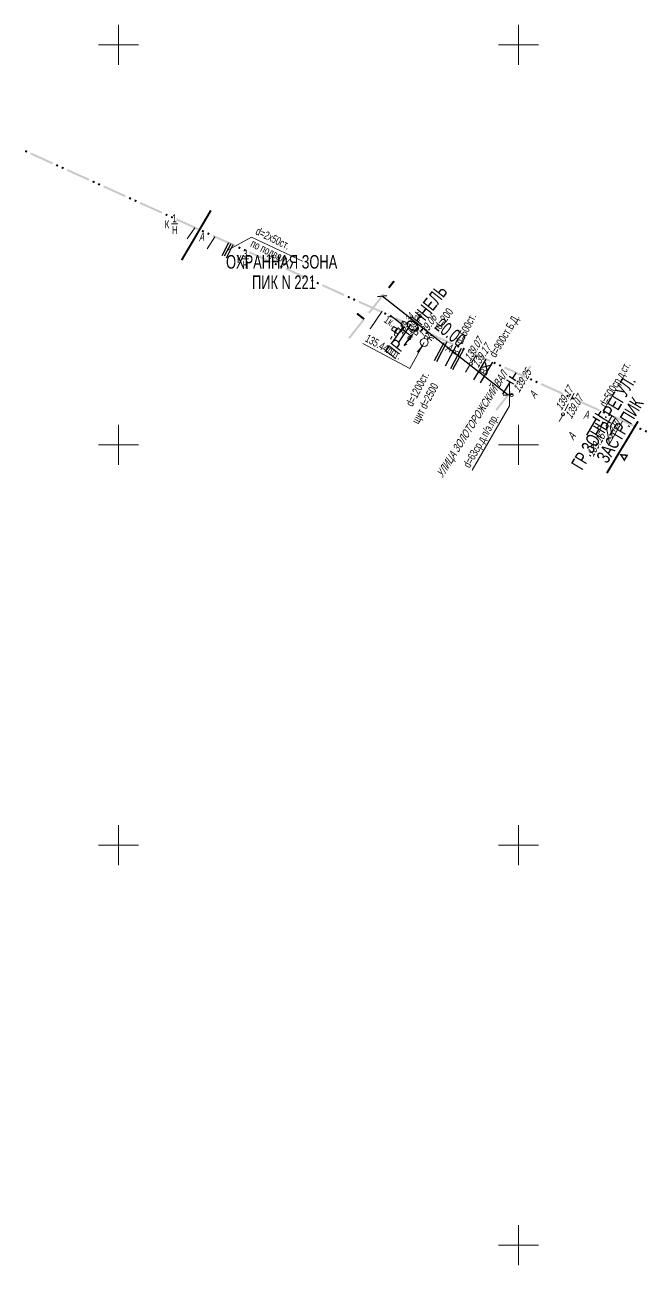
# Model space of a CAD drawing. Extents: x 10098 to 11902, y 8648 to 10202.
# Drawn here: x 11438.3 to 11516.1, y 8897.5 to 9052.5 of the extents above; entities that cross this region are included whole.
import ezdxf
from ezdxf.enums import TextEntityAlignment as Align

# ---------------------------------------------------------------- set-up
doc = ezdxf.new("R2010")
doc.units = 0
for name, color, linetype in [('1_Водопровод', 7, 'Continuous'), ('20_Строения', 7, 'Continuous'), ('21_Колодцы', 7, 'Continuous'), ('23_Ограждения', 7, 'Continuous'), ('38_Высотные_отметки', 7, 'Continuous'), ('49_Проекты', 7, 'Continuous'), ('50_Красные_линии', 7, 'Continuous'), ('51_Сетка_координат', 7, 'Continuous'), ('52_Топонимика', 7, 'Continuous'), ('Подписи_зданий', 7, 'Continuous')]:
    doc.layers.add(name, color=color, linetype=linetype)
for name, color, linetype, lineweight in [('4_Канализация', 16, 'Continuous', 30), ('5_Газопровод', 16, 'Continuous', 30), ('6_Теплопровод', 3, 'Continuous', 30), ('7_Электрокабели', 1, 'Continuous', 30)]:
    doc.layers.add(name, color=color, linetype=linetype, lineweight=lineweight)
doc.styles.add('mggt', font='russian_1251.shx', dxfattribs={"width": 0.75, "oblique": 18, "height": 1})
doc.styles.add('Style-RUSSIAN_1251', font='RUSSIAN_1251.shx')
doc.styles.add('Style-RUSSIAN_866', font='RUSSIAN_866.shx')

msp = doc.modelspace()

# ---------------------------------------------------------------- hatches: boundary and pattern name
at = {"layer": '50_Красные_линии', "linetype": 'Continuous', "lineweight": 25}
for points in [[(11438.61, 9036.74), (11438.38, 9036.85), (11438.28, 9036.62), (11438.51, 9036.52)], [(11441.8, 9035.3), (11439.06, 9036.54), (11438.96, 9036.31), (11441.7, 9035.07)], [(11442.48, 9034.99), (11442.25, 9035.1), (11442.15, 9034.87), (11442.38, 9034.77)], [(11443.17, 9034.69), (11442.94, 9034.79), (11442.84, 9034.56), (11443.06, 9034.46)], [(11446.36, 9033.25), (11443.62, 9034.48), (11443.52, 9034.25), (11446.25, 9033.02)], [(11447.04, 9032.94), (11446.81, 9033.04), (11446.71, 9032.81), (11446.94, 9032.71)], [(11447.72, 9032.63), (11447.5, 9032.73), (11447.39, 9032.5), (11447.62, 9032.4)], [(11450.91, 9031.19), (11448.18, 9032.42), (11448.08, 9032.19), (11450.81, 9030.96)], [(11451.6, 9030.88), (11451.37, 9030.98), (11451.27, 9030.75), (11451.49, 9030.65)], [(11452.28, 9030.57), (11452.05, 9030.67), (11451.95, 9030.45), (11452.18, 9030.34)], [(11455.47, 9029.13), (11452.74, 9030.36), (11452.63, 9030.14), (11455.37, 9028.9)], [(11456.15, 9028.82), (11455.93, 9028.92), (11455.82, 9028.7), (11456.05, 9028.59)], [(11461.07, 9028.26), (11461.57, 9029.12), (11461.36, 9029.25), (11460.85, 9028.39)], [(11461.57, 9029.12), (11461.64, 9029.24), (11461.42, 9029.36), (11461.36, 9029.25)], [(11456.84, 9028.51), (11456.61, 9028.62), (11456.51, 9028.39), (11456.73, 9028.29)], [(11460.03, 9027.07), (11457.29, 9028.31), (11457.19, 9028.08), (11459.92, 9026.84)], [(11460.05, 9026.54), (11460.56, 9027.4), (11460.34, 9027.52), (11459.84, 9026.66)], [(11460.56, 9027.4), (11461.07, 9028.26), (11460.85, 9028.39), (11460.34, 9027.52)], [(11459.04, 9024.81), (11459.55, 9025.67), (11459.33, 9025.8), (11458.83, 9024.94)], [(11459.55, 9025.67), (11460.05, 9026.54), (11459.84, 9026.66), (11459.33, 9025.8)], [(11460.71, 9026.76), (11460.48, 9026.87), (11460.38, 9026.64), (11460.61, 9026.54)], [(11461.39, 9026.46), (11461.17, 9026.56), (11461.06, 9026.33), (11461.29, 9026.23)], [(11464.58, 9025.02), (11461.85, 9026.25), (11461.75, 9026.02), (11464.48, 9024.79)], [(11458.53, 9023.95), (11459.04, 9024.81), (11458.83, 9024.94), (11458.32, 9024.08)], [(11465.27, 9024.71), (11465.04, 9024.81), (11464.94, 9024.58), (11465.16, 9024.48)], [(11465.95, 9024.4), (11465.72, 9024.5), (11465.62, 9024.27), (11465.85, 9024.17)], [(11469.14, 9022.96), (11466.41, 9024.19), (11466.3, 9023.96), (11469.04, 9022.73)], [(11458, 9023.03), (11458.03, 9023.09), (11457.81, 9023.21), (11457.78, 9023.16)], [(11458.03, 9023.09), (11458.53, 9023.95), (11458.32, 9024.08), (11457.81, 9023.21)], [(11469.82, 9022.65), (11469.6, 9022.75), (11469.49, 9022.52), (11469.72, 9022.42)], [(11470.51, 9022.34), (11470.28, 9022.44), (11470.18, 9022.22), (11470.41, 9022.11)], [(11473.7, 9020.9), (11470.96, 9022.13), (11470.86, 9021.91), (11473.6, 9020.67)], [(11474.38, 9020.59), (11474.15, 9020.69), (11474.05, 9020.47), (11474.28, 9020.36)], [(11475.07, 9020.28), (11474.84, 9020.39), (11474.73, 9020.16), (11474.96, 9020.06)], [(11478.26, 9018.84), (11475.52, 9020.08), (11475.42, 9019.85), (11478.15, 9018.62)], [(11484.34, 9020.56), (11483.67, 9019.7), (11483.86, 9019.55), (11484.54, 9020.4)], [(11478.94, 9018.53), (11478.71, 9018.64), (11478.61, 9018.41), (11478.84, 9018.31)], [(11479.62, 9018.23), (11479.39, 9018.33), (11479.29, 9018.1), (11479.52, 9018)], [(11482.81, 9016.79), (11480.08, 9018.02), (11479.98, 9017.79), (11482.71, 9016.56)], [(11483.05, 9018.92), (11481.19, 9016.56), (11481.39, 9016.41), (11483.25, 9018.76)], [(11479.89, 9016.52), (11479.73, 9016.32), (11480.62, 9015.63), (11480.77, 9015.82)], [(11483.5, 9016.48), (11483.27, 9016.58), (11483.17, 9016.35), (11483.39, 9016.25)], [(11480.57, 9015.77), (11478.72, 9013.42), (11478.92, 9013.26), (11480.77, 9015.62)], [(11484.18, 9016.17), (11483.95, 9016.27), (11483.85, 9016.04), (11484.08, 9015.94)], [(11487.37, 9014.73), (11484.64, 9015.96), (11484.53, 9015.73), (11487.27, 9014.5)], [(11488.05, 9014.42), (11487.83, 9014.52), (11487.72, 9014.29), (11487.95, 9014.19)], [(11488.74, 9014.11), (11488.51, 9014.21), (11488.41, 9013.99), (11488.63, 9013.88)], [(11491.93, 9012.67), (11489.19, 9013.9), (11489.09, 9013.68), (11491.82, 9012.44)], [(11492.61, 9012.36), (11492.38, 9012.46), (11492.28, 9012.24), (11492.51, 9012.13)], [(11493.29, 9012.05), (11493.07, 9012.16), (11492.96, 9011.93), (11493.19, 9011.83)], [(11496.48, 9010.61), (11493.75, 9011.85), (11493.65, 9011.62), (11496.38, 9010.39)], [(11497.17, 9010.3), (11496.94, 9010.41), (11496.84, 9010.18), (11497.06, 9010.08)], [(11497.85, 9010), (11497.62, 9010.1), (11497.52, 9009.87), (11497.75, 9009.77)], [(11501.04, 9008.56), (11498.31, 9009.79), (11498.2, 9009.56), (11500.94, 9008.33)], [(11501.42, 9009.92), (11499.57, 9007.56), (11499.76, 9007.41), (11501.62, 9009.76)], [(11501.72, 9008.25), (11501.5, 9008.35), (11501.39, 9008.12), (11501.62, 9008.02)], [(11502.41, 9007.94), (11502.18, 9008.04), (11502.08, 9007.81), (11502.3, 9007.71)], [(11505.6, 9006.5), (11502.86, 9007.73), (11502.76, 9007.5), (11505.49, 9006.27)], [(11498.95, 9006.77), (11497.09, 9004.42), (11497.29, 9004.26), (11499.14, 9006.62)], [(11506.28, 9006.19), (11506.05, 9006.29), (11505.95, 9006.06), (11506.18, 9005.96)], [(11506.96, 9005.88), (11506.74, 9005.98), (11506.63, 9005.76), (11506.86, 9005.65)], [(11510.15, 9004.44), (11507.42, 9005.67), (11507.32, 9005.45), (11510.05, 9004.21)], [(11510.84, 9004.13), (11510.61, 9004.23), (11510.51, 9004.01), (11510.74, 9003.9)], [(11511.52, 9003.82), (11511.29, 9003.93), (11511.19, 9003.7), (11511.42, 9003.6)], [(11514.71, 9002.38), (11511.98, 9003.62), (11511.87, 9003.39), (11514.61, 9002.16)], [(11514.42, 9001.87), (11514.94, 9002.72), (11514.72, 9002.85), (11514.21, 9002)], [(11514.94, 9002.72), (11515.04, 9002.9), (11514.83, 9003.02), (11514.72, 9002.85)], [(11513.39, 9000.15), (11513.91, 9001.01), (11513.69, 9001.14), (11513.18, 9000.28)], [(11513.91, 9001.01), (11514.42, 9001.87), (11514.21, 9002), (11513.69, 9001.14)], [(11515.4, 9002.07), (11515.17, 9002.18), (11515.06, 9001.95), (11515.29, 9001.85)], [(11516.08, 9001.77), (11515.85, 9001.87), (11515.75, 9001.64), (11515.98, 9001.54)], [(11512.36, 8998.44), (11512.87, 8999.3), (11512.66, 8999.43), (11512.14, 8998.57)], [(11512.87, 8999.3), (11513.39, 9000.15), (11513.18, 9000.28), (11512.66, 8999.43)], [(11511.84, 8997.58), (11512.36, 8998.44), (11512.14, 8998.57), (11511.63, 8997.71)], [(11511.14, 8996.41), (11511.33, 8996.73), (11511.11, 8996.86), (11510.92, 8996.54)], [(11511.33, 8996.73), (11511.84, 8997.58), (11511.63, 8997.71), (11511.11, 8996.86)]]:
    msp.add_hatch(color=8, dxfattribs=at).paths.add_polyline_path(points)
h = msp.add_hatch(color=8, dxfattribs=at)
h.paths.add_polyline_path([(11513.22, 8997.93), (11512.62, 8998.87), (11513.73, 8998.78)])
h.paths.add_polyline_path([(11513.21, 8998.27), (11512.96, 8998.66), (11513.43, 8998.63)], flags=16)

# ---------------------------------------------------------------- linework, layer by layer
at = {"layer": '1_Водопровод', "color": 8, "linetype": 'Continuous', "lineweight": 30}
for p, q in [((11486.66, 9013.75), (11485.67, 9012.42)), ((11487.33, 9014.67), (11487.04, 9014.27)), ((11489.77, 9010.41), (11491.09, 9012.92)), ((11490.86, 9009.88), (11492.21, 9012.4)), ((11491.55, 9009.54), (11492.87, 9012.1)), ((11494.42, 9008.14), (11495.95, 9010.71)), ((11495.23, 9007.74), (11496.78, 9010.33))]:
    msp.add_line(p, q, dxfattribs=at)
at = {"layer": '1_Водопровод', "color": 8, "linetype": 'Continuous', "lineweight": 30, "flags": 128}
for points in [[(11489.5, 9010.55), (11490.68, 9012.78)], [(11491.8, 9009.42), (11493.15, 9011.97)]]:
    msp.add_lwpolyline(points, dxfattribs=at)
at = {"layer": '1_Водопровод', "color": 8, "linetype": 'Continuous', "lineweight": 30}
for points in [[(11495.82, 9010.29), (11496.05, 9009.32)], [(11496.43, 9009.92), (11495.45, 9009.69)]]:
    msp.add_lwpolyline(points, dxfattribs=at)
at = {"layer": '20_Строения', "color": 8, "lineweight": 15}
for p, q in [((11485.57, 9015.49), (11485.27, 9015.07)), ((11484.22, 9013.57), (11483.99, 9013.23)), ((11484.99, 9014.66), (11484.51, 9013.98))]:
    msp.add_line(p, q, dxfattribs=at)
at = {"layer": '20_Строения', "color": 8, "lineweight": 15, "flags": 128}
for points in [[(11458.59, 9025.74), (11459.55, 9027.15)], [(11462.05, 9026.02), (11461.08, 9024.51)], [(11482.97, 9016.7), (11481.44, 9014.5)], [(11511.23, 8999.93), (11513, 9002.98)]]:
    msp.add_lwpolyline(points, dxfattribs=at)
at = {"layer": '20_Строения', "color": 8, "lineweight": 15, "elevation": 139.16, "flags": 128}
msp.add_lwpolyline([(11511.36, 9000.16), (11510.94, 9002.39), (11511.67, 9003.59)], dxfattribs=at)
at = {"layer": '20_Строения', "color": 8, "lineweight": 9}
msp.add_lwpolyline([(11511.74, 9000.81), (11511.43, 9002.3), (11512.1, 9003.39)], dxfattribs=at)
at = {"layer": '21_Колодцы', "color": 8, "lineweight": 15}
for p, q in [((11484.38, 9014.81), (11484.1, 9014.4)), ((11484.79, 9014.53), (11484.38, 9014.81)), ((11484.1, 9014.4), (11484.51, 9014.12)), ((11484.51, 9014.12), (11484.79, 9014.53))]:
    msp.add_line(p, q, dxfattribs=at)
at = {"layer": '21_Колодцы', "color": 8, "lineweight": 9}
msp.add_circle((11488.21, 9012.81), 0.5, dxfattribs=at)
at = {"layer": '23_Ограждения', "color": 8, "linetype": 'Continuous', "lineweight": 15}
for p, q in [((11486.77, 9013.83), (11486.21, 9013.02)), ((11487.35, 9014.67), (11487.06, 9014.25)), ((11487.06, 9014.25), (11487.06, 9014.24)), ((11485.89, 9012.62), (11485.74, 9012.39)), ((11506.49, 9005.59), (11506.96, 9006.48)), ((11505.79, 9004.26), (11506.26, 9005.15)), ((11505.09, 9002.94), (11505.56, 9003.82))]:
    msp.add_line(p, q, dxfattribs=at)
for points in [[(11494.15, 9010.36), (11494.68, 9011.2)], [(11493.35, 9009.09), (11493.88, 9009.94)]]:
    msp.add_lwpolyline(points, dxfattribs=at)
at = {"layer": '23_Ограждения', "color": 8, "linetype": 'Continuous', "lineweight": 9}
for centre in [(11510.51, 9002.83), (11510.9, 9003.47)]:
    msp.add_circle(centre, 0.05, dxfattribs=at)
at = {"layer": '38_Высотные_отметки', "color": 8, "lineweight": 9}
for centre in [(11484.69, 9013.79, 139.34), (11486.34, 9013.33, 139.26), (11494.03, 9010.14, 139.07), (11505.56, 9003.82), (11510.11, 9002.16, 139.15)]:
    msp.add_circle(centre, 0.2, dxfattribs=at)
at = {"layer": '38_Высотные_отметки', "color": 8, "linetype": 'Continuous', "lineweight": 9}
msp.add_arc((11499.14, 9006.24), 0.2, 0, 360, dxfattribs=at)
at = {"layer": '49_Проекты', "color": 8, "linetype": 'Continuous', "lineweight": 30}
for p, q in [((11499.23, 9008.27), (11499.7, 9009.01)), ((11498.04, 9006.36), (11498.97, 9007.85)), ((11499.39, 9007.58), (11498.54, 9008.11)), ((11499.66, 9008), (11498.81, 9008.54))]:
    msp.add_line(p, q, dxfattribs=at)
at = {"layer": '49_Проекты', "color": 8, "linetype": 'Continuous', "lineweight": 15}
msp.add_lwpolyline([(11498.87, 9007.69), (11498.87, 9004.88), (11494.19, 8996.84)], dxfattribs=at)
at = {"layer": '4_Канализация', "color": 8, "linetype": 'Continuous', "lineweight": 30}
for p, q in [((11488.58, 9013.14), (11488.76, 9013.33)), ((11489.04, 9013.65), (11489.17, 9013.82)), ((11487.38, 9011.59), (11487.99, 9012.36))]:
    msp.add_line(p, q, dxfattribs=at)
at = {"layer": '4_Канализация', "color": 8, "linetype": 'Continuous', "lineweight": 15}
msp.add_lwpolyline([(11488.21, 9012.81), (11486.39, 9009.57), (11480.55, 9012.66)], dxfattribs=at)
at = {"layer": '50_Красные_линии', "color": 8, "linetype": 'Continuous', "lineweight": 25}
for p, q in [((11482.36, 9018.55), (11483.55, 9018.69)), ((11482.96, 9018.62), (11498.68, 9006.25)), ((11499.27, 9006.32), (11498.08, 9006.18))]:
    msp.add_line(p, q, dxfattribs=at)
at = {"layer": '51_Сетка_координат', "color": 8, "lineweight": 15}
for points in [[(11450, 9052.5), (11450, 9047.5)], [(11500, 9052.5), (11500, 9047.5)], [(11447.5, 9050), (11452.5, 9050)], [(11497.5, 9050), (11502.5, 9050)], [(11450, 9002.5), (11450, 8997.5)], [(11500, 9002.5), (11500, 8997.5)], [(11447.5, 9000), (11452.5, 9000)], [(11497.5, 9000), (11502.5, 9000)], [(11450, 8952.5), (11450, 8947.5)], [(11500, 8952.5), (11500, 8947.5)], [(11447.5, 8950), (11452.5, 8950)], [(11497.5, 8950), (11502.5, 8950)], [(11500, 8902.5), (11500, 8897.5)], [(11497.5, 8900), (11502.5, 8900)]]:
    msp.add_lwpolyline(points, dxfattribs=at)
at = {"layer": '5_Газопровод', "color": 8, "linetype": 'Continuous', "lineweight": 30}
for p, q in [((11509.54, 9003.97), (11510.4, 9003.46)), ((11510.27, 9004.23), (11509.97, 9003.72)), ((11509.71, 9003.29), (11508.49, 9001.24)), ((11509.28, 9003.54), (11510.14, 9003.03)), ((11509.97, 9003.72), (11510.4, 9003.46))]:
    msp.add_line(p, q, dxfattribs=at)
at = {"layer": '6_Теплопровод', "color": 8, "linetype": 'Continuous', "lineweight": 30}
for p, q in [((11463.74, 9025.25), (11462.89, 9023.62)), ((11464.02, 9025.13), (11463.21, 9023.57)), ((11464.29, 9025), (11463.43, 9023.35))]:
    msp.add_line(p, q, dxfattribs=at)
at = {"layer": '6_Теплопровод', "color": 8, "linetype": 'Continuous', "lineweight": 15, "flags": 128}
msp.add_lwpolyline([(11463.59, 9024.31), (11466.62, 9025.95), (11472.99, 9022.96)], dxfattribs=at)
at = {"layer": '7_Электрокабели', "color": 8, "linetype": 'Continuous', "lineweight": 15}
for p, q in [((11484, 9016.22), (11484.01, 9016.19)), ((11484.01, 9016.19), (11484.02, 9016.19))]:
    msp.add_line(p, q, dxfattribs=at)
at = {"layer": '7_Электрокабели', "color": 8, "linetype": 'Continuous', "lineweight": 30}
for p, q in [((11484.01, 9016.19), (11484.78, 9015.59)), ((11484.78, 9015.59), (11485.42, 9015.09)), ((11484.98, 9012.77), (11486.53, 9015.05)), ((11485.42, 9015.09), (11485.46, 9014.59)), ((11485.46, 9014.59), (11484.38, 9013.06))]:
    msp.add_line(p, q, dxfattribs=at)
at = {"layer": 'Подписи_зданий', "color": 8, "linetype": 'Continuous', "lineweight": 15}
for p, q in [((11456.61, 9027.62), (11457.41, 9027.62)), ((11465.45, 9023.25), (11466.25, 9023.25))]:
    msp.add_line(p, q, dxfattribs=at)

# ---------------------------------------------------------------- texts
at = {"layer": '1_Водопровод', "color": 8, "linetype": 'Continuous', "lineweight": 15, "style": 'mggt', "width": 0.75}
for s, rotation, p in [('d=500ст.', 63.6474, (11492.95, 9012.48)), ('d=900ст.Б.Д.', 59.2315, (11497.12, 9010.84)), ('В                   ', 54.396, (11487.21, 9013.56)), ('В                   ', 59.0594, (11492.41, 9011)), ('d=1200ст.', 62.2355, (11486.73, 9004.71)), ('В                   ', 60.0691, (11495.94, 9008.62)), ('щит d=2500', 62.2355, (11487.47, 9002.53))]:
    msp.add_text(s, height=1, rotation=rotation, dxfattribs=at).set_placement(p)
at = {"layer": '38_Высотные_отметки', "color": 8, "lineweight": 15, "style": 'mggt', "oblique": 18, "width": 0.75}
for s, height, rotation, p in [('139.34', 0.8, 57.2692, (11485.43, 9013.72, 139.34)), ('139.26', 0.8, 57.2692, (11486.49, 9013.76, 139.26)), ('139.06', 1, 57.2692, (11488.17, 9013.25, 139.06)), ('139.07', 1, 57.6408, (11493.96, 9010.37, 139.07)), ('139.17', 1, 57.6408, (11494.94, 9009.56, 139.17)), ('139.17', 1, 59.8825, (11505.36, 9004.23, 139.17)), ('139.07', 1, 59.8825, (11506.59, 9003.15, 139.07)), ('139.15', 1, 59.4978, (11509.32, 8998.44, 139.15))]:
    msp.add_text(s, height=height, rotation=rotation, dxfattribs=at).set_placement(p)
at = {"layer": '38_Высотные_отметки', "color": 8, "linetype": 'Continuous', "lineweight": 15, "style": 'mggt', "oblique": 18, "width": 0.75}
msp.add_text('139.25', height=1, rotation=58.5264, dxfattribs=at).set_placement((11500.06, 9006.45))
at = {"layer": '49_Проекты', "color": 8, "linetype": 'Continuous', "lineweight": 15, "style": 'mggt', "width": 0.75}
msp.add_text('d=63ср.д.п/э.пр.', height=1, rotation=60.3702, dxfattribs=at).set_placement((11493.87, 8997.04))
at = {"layer": '4_Канализация', "color": 8, "linetype": 'Continuous', "lineweight": 15, "style": 'mggt', "width": 0.75}
for s, rotation, p in [('d=200', 53.8947, (11490.24, 9014.35)), ('135.44лот.', 331.306, (11480.72, 9013)), ('К                   ', 49.8963, (11489.09, 9012.92))]:
    msp.add_text(s, height=1, rotation=rotation, dxfattribs=at).set_placement(p)
at = {"layer": '50_Красные_линии', "color": 8, "linetype": 'Continuous', "lineweight": 53, "style": 'Style-RUSSIAN_1251', "width": 0.705883}
for s, p in [('ОХРАННАЯ ЗОНА ', (11470.61, 9022.88)), ('ПИК N 221', (11470.67, 9020.33))]:
    msp.add_text(s, height=1.7, dxfattribs=at).set_placement(p, align=Align.MIDDLE_CENTER)
for s, rotation, p in [('ПР. ТОННЕЛЬ', 51.7944, (11487.87, 9014.87)), ('ГР.ЗОНЫ РЕГУЛ. ', 58.9616, (11511.45, 9002.57)), ('ЗАСТР.ПИК', 58.9616, (11513.39, 9001.41))]:
    msp.add_text(s, height=1.7, rotation=rotation, dxfattribs=at).set_placement(p, align=Align.CENTER)
at = {"layer": '50_Красные_линии', "color": 8, "linetype": 'Continuous', "lineweight": 53, "style": 'Style-RUSSIAN_866', "width": 0.705882}
msp.add_text('20.00', height=1.7, rotation=321.7917, dxfattribs=at).set_placement((11489.91, 9015.31), align=Align.MIDDLE_LEFT)
at = {"layer": '52_Топонимика', "color": 8, "lineweight": 15, "style": 'mggt', "oblique": 18, "width": 0.75}
msp.add_text('А', height=1, rotation=7.4227, dxfattribs=at).set_placement((11460.04, 9025.45))
at = {"layer": '52_Топонимика', "color": 8, "linetype": 'Continuous', "lineweight": 15, "style": 'mggt', "oblique": 18, "width": 0.75}
for s, rotation, p in [('А', 337.613, (11490.75, 9011.82)), ('А', 57.9653, (11502.05, 9005.7)), ('ПЛ', 56.9855, (11512.04, 9001.54)), ('А', 58.5365, (11506.86, 9000.52))]:
    msp.add_text(s, height=1, rotation=rotation, dxfattribs=at).set_placement(p)
at = {"layer": '52_Топонимика', "color": 8, "linetype": 'Continuous', "lineweight": 30, "style": 'mggt', "oblique": 18, "width": 0.75}
msp.add_text('УЛИЦА ЗОЛОТОРОЖСКИЙ ВАЛ', height=1, rotation=57.8232, dxfattribs=at).set_placement((11490.49, 8995.83))
at = {"layer": '52_Топонимика', "color": 8, "linetype": 'Continuous', "lineweight": 15, "style": 'mggt', "oblique": 18, "width": 0.75}
msp.add_text('А', height=1, dxfattribs=at).set_placement((11508.06, 9003.27))
at = {"layer": '5_Газопровод', "color": 8, "linetype": 'Continuous', "lineweight": 15, "style": 'mggt', "width": 0.75}
msp.add_text('d=500ср.д.ст.', height=1, rotation=59.7009, dxfattribs=at).set_placement((11510.91, 9004.63))
at = {"layer": '6_Теплопровод', "color": 8, "linetype": 'Continuous', "lineweight": 15, "style": 'mggt', "width": 0.75}
for s, p in [('d=2х50ст.', (11467.03, 9026.37)), ('по подвалу', (11466.4, 9024.82))]:
    msp.add_text(s, height=1, rotation=333.8365, dxfattribs=at).set_placement(p)
at = {"layer": '7_Электрокабели', "color": 8, "linetype": 'Continuous', "lineweight": 15, "style": 'mggt', "width": 0.75}
msp.add_text('1к.', height=1, rotation=326.5649, dxfattribs=at).set_placement((11483.08, 9015.41))
at = {"layer": 'Подписи_зданий', "color": 8, "linetype": 'Continuous', "lineweight": 15, "style": 'mggt', "width": 0.75}
for s, p in [('1', (11456.72, 9027.83)), ('К', (11455.76, 9027.07)), ('Н', (11456.66, 9026.37)), ('3', (11465.57, 9023.43)), ('К', (11464.82, 9022.74)), ('Н', (11465.5, 9022))]:
    msp.add_text(s, height=1, dxfattribs=at).set_placement(p)

doc.saveas('drawing.dxf')
